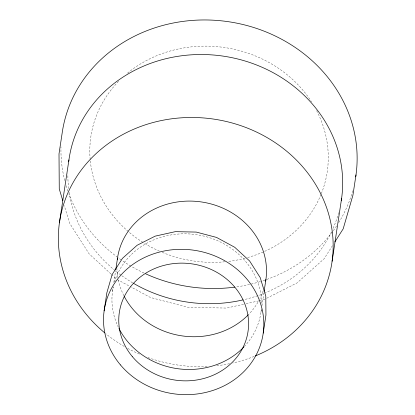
<?xml version="1.0" encoding="UTF-8"?>
<svg xmlns="http://www.w3.org/2000/svg" width="415" height="415" viewBox="0 0 415 415"><rect width="100%" height="100%" fill="white"/><g stroke="black" fill="none" stroke-linecap="round" stroke-linejoin="round"><path stroke-width="0.31" stroke-dasharray="2.08 1.56" d="M112.507 291.257L113.171 286.848M113.84 282.444L115.552 271.114M260.983 312.038L261.46 308.895M261.938 305.746L264.033 291.895M332.436 245.706L324.12 258.753L297.047 282.931L265.486 298.883M264.91 299.174L259.344 300.74M243.569 304.268L226.523 308.075L187.845 307.302L150.375 297.467L130.16 286.521M246.09 303.702L258.716 300.885A74.965 67.661 8.6 0 1 248.87 314.217M117.248 279.528L129.599 286.215M110.976 273.967L89.1 253.824L69.518 223.016L64.294 205.669M111.453 274.408L116.682 279.222M263.136 291.003A74.965 67.661 8.6 0 1 259.93 298.587M123.883 295.682A74.965 67.661 8.6 0 1 118.291 279.98M117.803 277.474A74.965 67.661 8.6 0 1 116.911 268.64M338.676 212.636A137.692 124.277 8.6 0 1 332.851 228.883M331.512 231.767A137.692 124.277 8.6 0 1 258.908 295.241M257.715 295.662A137.692 124.277 8.6 0 1 243.527 299.775M132.681 282.843A137.692 124.277 8.6 0 1 121.393 275.436M120.874 275.052A137.692 124.277 8.6 0 1 115.723 271.094M115.214 270.684A137.692 124.277 8.6 0 1 69.165 192.42M68.657 188.628A137.692 124.277 8.6 0 1 67.884 173.895M254.213 356.386A137.692 124.277 8.6 0 1 232.742 363.032M229.562 363.711A137.692 124.277 8.6 0 1 216.116 365.797M207.21 366.492A137.692 124.277 8.6 0 1 147.149 357.222M139.393 354.099A137.692 124.277 8.6 0 1 127.685 348.377M124.277 346.468A137.692 124.277 8.6 0 1 105.695 333.65M321.054 194.36A119.484 107.843 8.6 0 1 247.62 257.559M245.146 258.229A119.484 107.843 8.6 0 1 228.032 261.455M224.857 261.792A119.484 107.843 8.6 0 1 161.85 252.19M159.485 251.174A119.484 107.843 8.6 0 1 143.507 242.723M142.962 242.381A119.484 107.843 8.6 0 1 90.231 160.159M90.174 159.516A119.484 107.843 8.6 0 1 118.566 81.361M127.519 73.133A119.484 107.843 8.6 0 1 311.504 101.8M316.64 110.644A119.484 107.843 8.6 0 1 321.293 193.763M261.336 308.916A74.965 67.661 8.6 0 1 244.352 346.494M118.379 327.295A74.965 67.661 8.6 0 1 113.264 286.915M114.524 281.982A74.965 67.661 8.6 0 1 197.001 234.766A74.965 67.661 8.6 0 1 261.549 304.475M352.703 190.786A148.404 133.946 8.6 0 1 338.687 222.684M336.586 225.968A148.404 133.946 8.6 0 1 332.851 231.295M332.462 231.819A148.404 133.946 8.6 0 1 266.84 279.409M265.04 280.042A148.404 133.946 8.6 0 1 260.776 281.432M260.163 281.624A148.404 133.946 8.6 0 1 236.042 286.957M144.031 273.054A148.404 133.946 8.6 0 1 131.498 266.461M130.943 266.139A148.404 133.946 8.6 0 1 121.823 260.319M121.305 259.961A148.404 133.946 8.6 0 1 118.182 257.741M117.658 257.352A148.404 133.946 8.6 0 1 68.843 193.644M67.961 191.185A148.404 133.946 8.6 0 1 65.964 184.966M64.766 180.567A148.404 133.946 8.6 0 1 60.989 146.874"/><path stroke-width="0.62" d="M59.407 222.886L68.931 159.92M104.124 310.856L106.857 292.772L112.123 274.564L122.451 258.353L137.137 245.249L155.179 236.14L175.348 231.653L196.274 232.084L216.526 237.416L234.724 247.273L249.628 260.994L260.226 277.64L265.792 296.077L265.948 315.042L263.214 333.126M115.744 269.854L117.455 258.524M264.127 291.268L265.937 279.305M332.104 261.258L341.623 198.292M355.992 174.923L352.916 195.268L343.174 228.862L334.864 241.904M62.805 200.71L59.262 188.934L59.008 153.903L62.084 133.563A148.404 133.946 8.6 0 1 228.452 21.71A148.404 133.946 8.6 0 1 355.712 176.826M248.429 314.669A74.965 67.661 8.6 0 1 124.173 296.243M117.295 259.769A74.965 67.661 8.6 0 1 201.254 201.929A74.965 67.661 8.6 0 1 265.652 281.168M104.689 332.825A137.692 124.277 8.6 0 1 105.784 145.468A137.692 124.277 8.6 0 1 310.576 176.826A137.692 124.277 8.6 0 1 255.412 355.899M242.894 299.921A137.692 124.277 8.6 0 1 133.801 283.502M68.688 161.798A137.692 124.277 8.6 0 1 222.653 56.046A137.692 124.277 8.6 0 1 341.249 200.793M243.916 346.95A74.965 67.661 8.6 0 1 118.934 328.415M234.755 287.133A148.404 133.946 8.6 0 1 145.784 273.864M132.463 356.75A65.051 58.717 8.6 0 0 243.828 345.757A65.051 58.717 8.6 0 0 174.715 263.473A65.051 58.717 8.6 0 0 132.463 356.75M120.443 364.904A80.323 72.495 8.6 0 0 257.948 351.339A80.323 72.495 8.6 0 0 172.614 249.737A80.323 72.495 8.6 0 0 120.443 364.904"/></g></svg>
